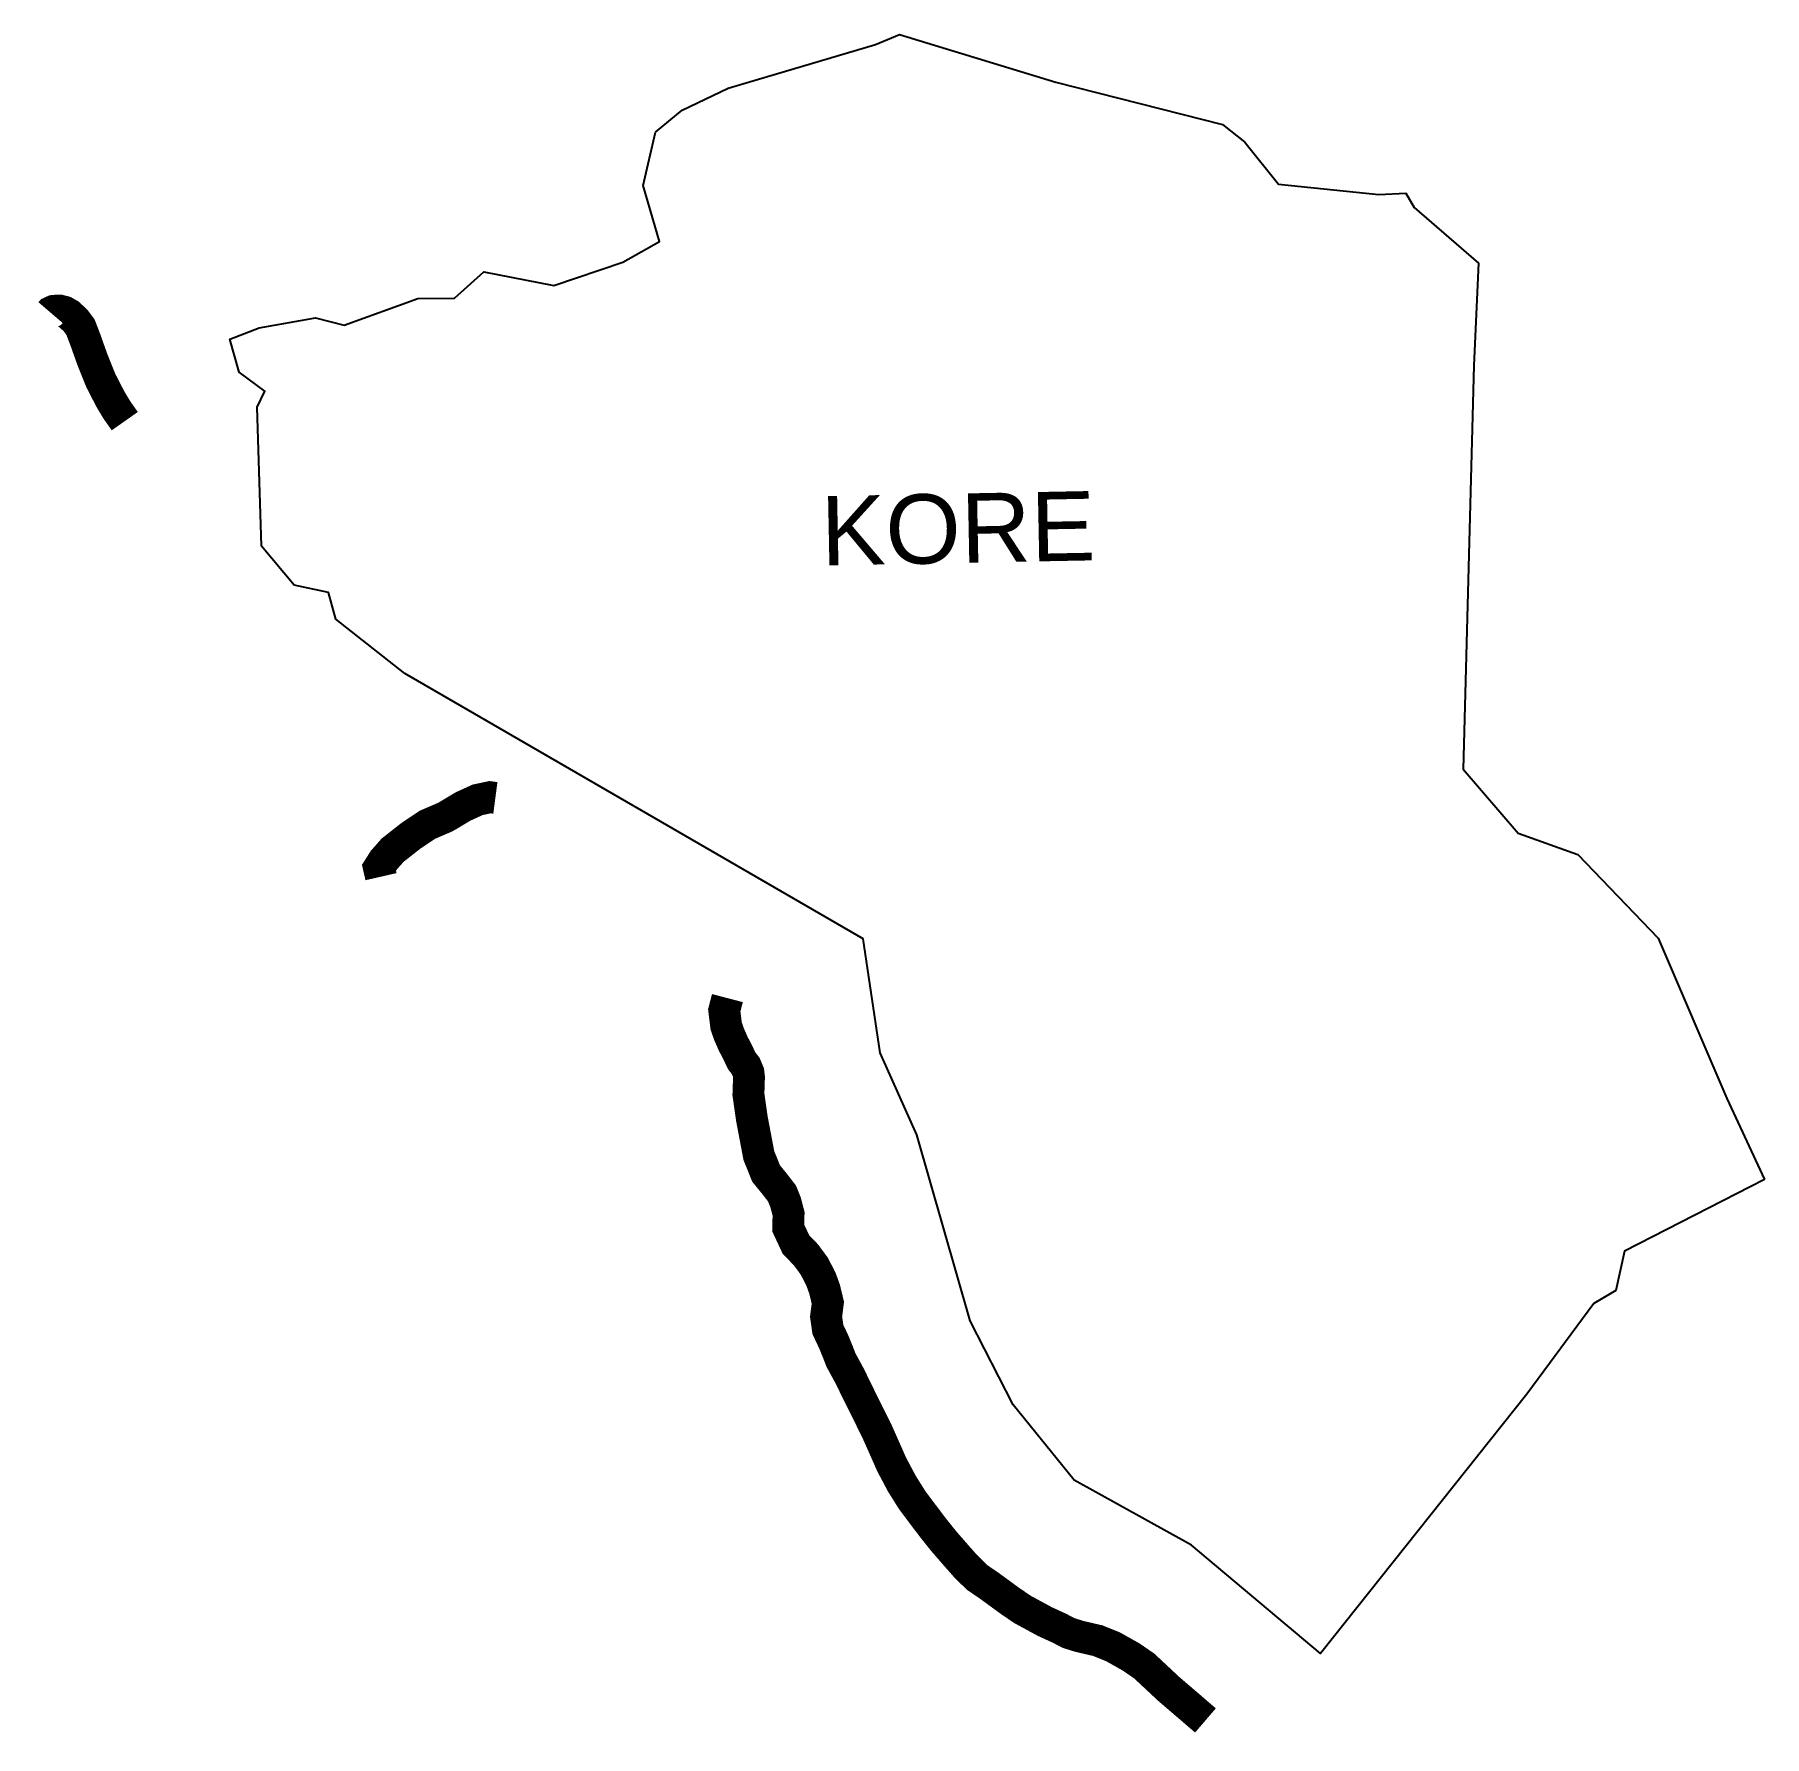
# Model space of a CAD drawing. Header units: metres. Extents: x 261505 to 264218, y 2159314 to 2161982.
import ezdxf

# ---------------------------------------------------------------- set-up
doc = ezdxf.new("R2010")
doc.units = ezdxf.units.M
for name, color, linetype in [('NATURALLY PROTECTED', 3, 'Continuous'), ('village', 3, 'Continuous'), ('VILLAGE NAME', 250, 'Continuous')]:
    doc.layers.add(name, color=color, linetype=linetype)
doc.styles.get("Standard").update_dxf_attribs({"font": 'simplex.shx'})

msp = doc.modelspace()

# ---------------------------------------------------------------- linework, layer by layer
at = {"color": 3, "flags": 128}
msp.add_lwpolyline([(262478.5, 2161828.9), (262520.3, 2161863.5)], dxfattribs=at)
at = {"layer": 'NATURALLY PROTECTED', "color": 116, "true_color": 0x136734, "const_width": 50, "flags": 128}
for points in [[(261529.8, 2161546.1), (261530.4, 2161546.8), (261534.7, 2161548.8), (261540, 2161549.3), (261544.5, 2161549.2), (261551.7, 2161547.3), (261559, 2161543.1), (261569.2, 2161533.5), (261576.7, 2161523.5), (261584.5, 2161503.1), (261595.6, 2161471.9), (261608.6, 2161439.7), (261623.4, 2161410.9), (261633.6, 2161393.8), (261646.2, 2161375.9)], [(262048.1, 2160661.7), (262044.9, 2160675.7), (262052.3, 2160687.3), (262066.3, 2160703.2), (262095.3, 2160726), (262120.9, 2160743.1), (262149.1, 2160755.2), (262177.1, 2160771.9), (262199.8, 2160782.2), (262219.1, 2160786.3), (262227.5, 2160785.2)], [(262591.5, 2160471.3), (262586.5, 2160452.2), (262589.5, 2160427.6), (262594.1, 2160414.4), (262600.9, 2160399), (262605.7, 2160390.2), (262613.9, 2160372.9), (262620.1, 2160365), (262624.4, 2160354.8), (262625.3, 2160347), (262624.4, 2160320.2), (262629.7, 2160283), (262640.8, 2160224.4), (262652.2, 2160196.2), (262664.7, 2160180.9), (262677, 2160165.1), (262682.7, 2160151.1), (262687.4, 2160133.1), (262686.8, 2160110.9), (262699.2, 2160084.5), (262714.6, 2160068.8), (262727.4, 2160051.4), (262737.9, 2160031.3), (262743.9, 2160014.9), (262749, 2159993.6), (262746.2, 2159971.8), (262749.1, 2159951.7), (262758.8, 2159931), (262765.2, 2159915.2), (262769.6, 2159903.8), (262783.2, 2159878.8), (262800.9, 2159842.6), (262825.5, 2159793.4), (262849.3, 2159739.7), (262865.2, 2159709.8), (262881.5, 2159683.8), (262913.6, 2159641.2), (262931.2, 2159619.3), (262951.4, 2159596.1), (262965.2, 2159580.5), (262982.8, 2159563.1), (263002.9, 2159549.4), (263035, 2159525.9), (263054.6, 2159512.6), (263089.3, 2159493.8), (263110.9, 2159483.9), (263127.2, 2159475.6), (263143.5, 2159470.5), (263172.4, 2159463.8), (263196.4, 2159454.1), (263224.7, 2159438.2), (263245.3, 2159424), (263283.5, 2159388.3), (263341.3, 2159338.7)]]:
    msp.add_lwpolyline(points, dxfattribs=at)
at = {"layer": 'NATURALLY PROTECTED', "const_width": 50, "flags": 128}
msp.add_lwpolyline([(262591.5, 2160471.3), (262591.5, 2160471.3), (262591.5, 2160471.3), (262591.5, 2160471.3), (262591.5, 2160471.3), (262591.5, 2160471.3)], close=True, dxfattribs=at)
at = {"layer": 'village', "color": 3}
for points in [[(262520.3, 2161863.5, 0), (262592.6, 2161897.8, 0), (262823.6, 2161966.6, 0), (262861.6, 2161982, 0), (263106.5, 2161907.4, 0), (263367.8, 2161840.9, 0), (263403.3, 2161813.6, 0), (263455.9, 2161747.3, 0), (263613.3, 2161731.1, 0), (263655.5, 2161733.2, 0), (263668.7, 2161711, 0), (263769.8, 2161623.8, 0), (263762.4, 2161463.3, 0), (263745.6, 2160830, 0), (263832, 2160729.7, 0), (263925.3, 2160696.7, 0), (264051.3, 2160565.1, 0), (264159, 2160314, 0), (264218, 2160187, 0)], [(264218, 2160187, 0), (263998.5, 2160074.6, 0), (263984.9, 2160012.8, 0), (263950.7, 2159992.2, 0), (263845.3, 2159850.2, 0), (263521.9, 2159443.5, 0), (263319.4, 2159613.4, 0), (263135.5, 2159715.5, 0), (263039.6, 2159833.5, 0), (262972.2, 2159965.1, 0), (262888.5, 2160257.1, 0), (262831, 2160385.6, 0), (262804.4, 2160564.3, 0), (262085.4, 2160980.2, 0), (261977.1, 2161065.5, 0), (261966, 2161107.3, 0), (261911.7, 2161119, 0), (261860.5, 2161179.8, 0), (261853.8, 2161397.8, 0), (261865.8, 2161423.1, 0), (261825.7, 2161452.8, 0), (261811, 2161504.6, 0), (261857.2, 2161522.1, 0), (261945.2, 2161537.9, 0), (261990.5, 2161526.2, 0), (262106.1, 2161568.4, 0), (262163.4, 2161569, 0), (262209.2, 2161610.2, 0), (262319.3, 2161588.8, 0), (262427.5, 2161625.2, 0), (262484.9, 2161657.8, 0), (262459.5, 2161745.2, 0), (262478.5, 2161828.9, 0)]]:
    msp.add_polyline3d(points, dxfattribs=at)

# ---------------------------------------------------------------- texts
at = {"layer": 'VILLAGE NAME', "insert": (262736.9, 2161258.2), "char_height": 108.748, "attachment_point": 1, "rotation": 1.1028}
msp.add_mtext_dynamic_manual_height_columns('{\\fArial|b0|i0|c0|p34;KORE}', width=726.929, gutter_width=543.7, heights=[0], dxfattribs=at)

doc.saveas('drawing.dxf')
